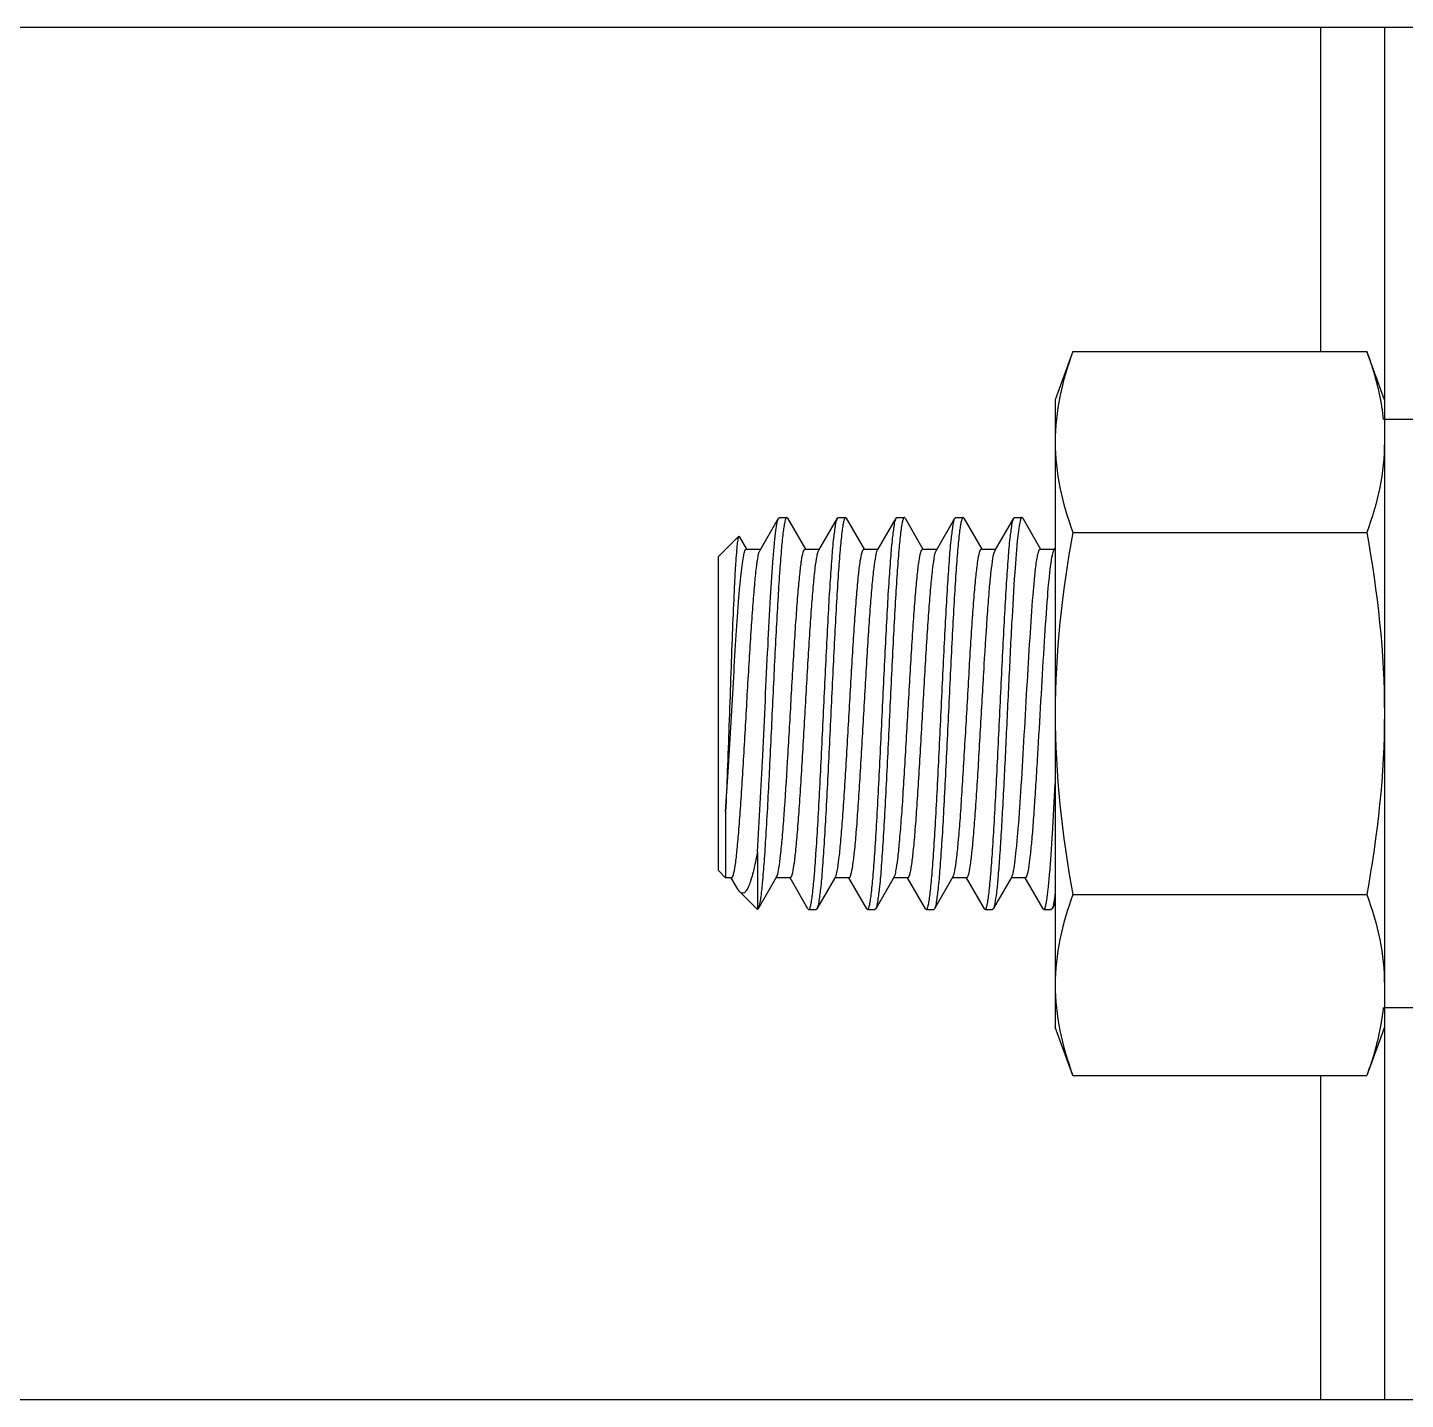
# Model space of a CAD drawing. Extents: x -409572 to -157272, y 600795 to 878326.
# Drawn here: x -391504.3 to -391327.4, y 801119.4 to 801295.6 of the extents above; entities that cross this region are included whole.
import ezdxf

# ---------------------------------------------------------------- set-up
doc = ezdxf.new("R2010")
doc.units = 0
doc.header["$LTSCALE"] = 1000
doc.header["$MEASUREMENT"] = 0
doc.layers.get('0').update_dxf_attribs({"linetype": 'CONTINUOUS'})

msp = doc.modelspace()

# ---------------------------------------------------------------- linework, layer by layer
at = {"linetype": 'CONTINUOUS'}
for p, q in [((-391309.92, 801295.6), (-391525.45, 801295.6)), ((-391338.28, 801295.6), (-391338.28, 801254)), ((-391330.06, 801295.6), (-391330.06, 801119.4)), ((-391370.08, 801254), (-391372.34, 801247.77)), ((-391370.08, 801254), (-391332.33, 801254)), ((-391330.06, 801247.77), (-391332.33, 801254)), ((-391372.34, 801247.77), (-391372.34, 801167.23)), ((-391309.92, 801245.26), (-391330.06, 801245.26)), ((-391410.25, 801228.49), (-391407.87, 801232.59)), ((-391407.87, 801232.59), (-391407.77, 801232.67)), ((-391407.77, 801232.67), (-391406.83, 801232.67)), ((-391407.77, 801232.67), (-391406.83, 801232.67)), ((-391406.83, 801232.67), (-391406.84, 801232.67)), ((-391406.73, 801232.59), (-391406.83, 801232.67)), ((-391406.73, 801232.59), (-391404.43, 801228.62)), ((-391402.7, 801228.49), (-391400.32, 801232.59)), ((-391400.32, 801232.59), (-391400.22, 801232.67)), ((-391400.22, 801232.67), (-391399.28, 801232.67)), ((-391400.22, 801232.67), (-391399.28, 801232.67)), ((-391399.28, 801232.67), (-391399.29, 801232.67)), ((-391399.18, 801232.59), (-391399.28, 801232.67)), ((-391399.18, 801232.59), (-391396.88, 801228.62)), ((-391395.15, 801228.49), (-391392.77, 801232.59)), ((-391392.77, 801232.59), (-391392.67, 801232.67)), ((-391392.67, 801232.67), (-391391.72, 801232.67)), ((-391392.67, 801232.67), (-391391.72, 801232.67)), ((-391391.72, 801232.67), (-391391.74, 801232.67)), ((-391391.63, 801232.59), (-391391.72, 801232.67)), ((-391391.63, 801232.59), (-391389.33, 801228.62)), ((-391387.6, 801228.49), (-391385.22, 801232.59)), ((-391385.22, 801232.59), (-391385.12, 801232.67)), ((-391385.12, 801232.67), (-391384.17, 801232.67)), ((-391385.12, 801232.67), (-391384.17, 801232.67)), ((-391384.17, 801232.67), (-391384.19, 801232.67)), ((-391384.07, 801232.59), (-391384.17, 801232.67)), ((-391384.07, 801232.59), (-391381.78, 801228.62)), ((-391380.05, 801228.49), (-391377.67, 801232.59)), ((-391377.67, 801232.59), (-391377.57, 801232.67)), ((-391377.57, 801232.67), (-391376.62, 801232.67)), ((-391377.57, 801232.67), (-391376.62, 801232.67)), ((-391376.52, 801232.59), (-391376.62, 801232.67)), ((-391376.52, 801232.59), (-391374.22, 801228.62)), ((-391415.64, 801227.64), (-391413, 801230.28)), ((-391412.93, 801230.25), (-391413, 801230.28)), ((-391412.93, 801230.25), (-391411.98, 801228.62)), ((-391370.08, 801230.75), (-391332.33, 801230.75)), ((-391415.64, 801227.64), (-391415.64, 801187.36)), ((-391412.02, 801228.59), (-391410.2, 801228.59)), ((-391404.47, 801228.59), (-391402.64, 801228.59)), ((-391396.92, 801228.59), (-391395.09, 801228.59)), ((-391389.37, 801228.59), (-391387.54, 801228.59)), ((-391381.82, 801228.59), (-391379.99, 801228.59)), ((-391380.11, 801228.36), (-391380.05, 801228.49)), ((-391374.27, 801228.59), (-391372.44, 801228.59)), ((-391372.5, 801228.49), (-391372.34, 801228.76)), ((-391414.68, 801194.91), (-391414.68, 801186.41)), ((-391410.6, 801189.72), (-391410.6, 801182.33)), ((-391415.64, 801187.36), (-391414.68, 801186.41)), ((-391413.91, 801186.41), (-391414.68, 801186.41)), ((-391413.11, 801184.93), (-391413.96, 801186.38)), ((-391408.13, 801186.51), (-391410.5, 801182.42)), ((-391406.36, 801186.41), (-391408.19, 801186.41)), ((-391408.13, 801186.51), (-391408.06, 801186.66)), ((-391404.1, 801182.42), (-391406.4, 801186.38)), ((-391400.58, 801186.51), (-391402.95, 801182.42)), ((-391398.81, 801186.41), (-391400.64, 801186.41)), ((-391396.54, 801182.42), (-391398.85, 801186.38)), ((-391393.03, 801186.51), (-391395.4, 801182.42)), ((-391391.26, 801186.41), (-391393.09, 801186.41)), ((-391388.99, 801182.42), (-391391.3, 801186.38)), ((-391385.48, 801186.51), (-391387.85, 801182.42)), ((-391383.71, 801186.41), (-391385.54, 801186.41)), ((-391381.44, 801182.42), (-391383.75, 801186.38)), ((-391377.93, 801186.51), (-391380.3, 801182.42)), ((-391376.16, 801186.41), (-391377.98, 801186.41)), ((-391373.89, 801182.42), (-391376.2, 801186.38)), ((-391412.85, 801184.58), (-391413.11, 801184.93)), ((-391412.85, 801184.58), (-391410.6, 801182.33)), ((-391370.08, 801184.25), (-391332.33, 801184.25)), ((-391410.5, 801182.42), (-391410.6, 801182.33)), ((-391404.1, 801182.42), (-391404, 801182.33)), ((-391404, 801182.33), (-391403.05, 801182.33)), ((-391404, 801182.33), (-391403.05, 801182.33)), ((-391404, 801182.33), (-391403.98, 801182.33)), ((-391402.95, 801182.42), (-391403.05, 801182.33)), ((-391396.54, 801182.42), (-391396.45, 801182.33)), ((-391396.45, 801182.33), (-391395.5, 801182.33)), ((-391396.45, 801182.33), (-391395.5, 801182.33)), ((-391396.45, 801182.33), (-391396.43, 801182.33)), ((-391395.4, 801182.42), (-391395.5, 801182.33)), ((-391388.99, 801182.42), (-391388.89, 801182.33)), ((-391388.89, 801182.33), (-391387.95, 801182.33)), ((-391388.89, 801182.33), (-391387.95, 801182.33)), ((-391388.89, 801182.33), (-391388.88, 801182.33)), ((-391387.85, 801182.42), (-391387.95, 801182.33)), ((-391381.44, 801182.42), (-391381.34, 801182.33)), ((-391381.34, 801182.33), (-391380.4, 801182.33)), ((-391381.34, 801182.33), (-391380.4, 801182.33)), ((-391381.34, 801182.33), (-391381.33, 801182.33)), ((-391380.3, 801182.42), (-391380.4, 801182.33)), ((-391373.89, 801182.42), (-391373.79, 801182.33)), ((-391373.79, 801182.33), (-391372.85, 801182.33)), ((-391373.79, 801182.33), (-391372.85, 801182.33)), ((-391373.79, 801182.33), (-391373.78, 801182.33)), ((-391372.75, 801182.42), (-391372.85, 801182.33)), ((-391372.34, 801183.11), (-391372.75, 801182.42)), ((-391330.06, 801169.75), (-391309.92, 801169.75)), ((-391370.08, 801161), (-391372.34, 801167.23)), ((-391330.06, 801167.23), (-391332.33, 801161)), ((-391370.08, 801161), (-391332.33, 801161)), ((-391338.28, 801161), (-391338.28, 801119.4)), ((-391525.45, 801119.4), (-391309.92, 801119.4))]:
    msp.add_line(p, q, dxfattribs=at)
for points, knots in [([(-391370.08, 801254), (-391370.76, 801252.12), (-391371.91, 801248.31), (-391372.34, 801244.33), (-391372.34, 801242.38)], [0, 0, 0, 0, 0.506411, 1, 1, 1, 1]), ([(-391332.33, 801254), (-391332.06, 801253.28), (-391331.1, 801250.43), (-391330.43, 801247.47), (-391330.2, 801245.24)], [0, 0, 0, 0, 0.25454, 1, 1, 1, 1]), ([(-391372.34, 801242.38), (-391372.34, 801240.42), (-391371.91, 801236.45), (-391370.76, 801232.64), (-391370.08, 801230.75)], [0, 0, 0, 0, 0.493589, 1, 1, 1, 1]), ([(-391330.06, 801242.38), (-391330.06, 801240.42), (-391330.49, 801236.45), (-391331.64, 801232.64), (-391332.33, 801230.75)], [0, 0, 0, 0, 0.493589, 1, 1, 1, 1]), ([(-391410.6, 801189.72), (-391410.32, 801193.85), (-391410, 801200.35), (-391409.58, 801209.17), (-391409.25, 801215.95), (-391408.93, 801222.06), (-391408.65, 801226.5), (-391408.4, 801229.34), (-391408.25, 801230.85), (-391408.08, 801231.88), (-391407.97, 801232.42), (-391407.87, 801232.59)], [0, 0, 0, 0, 0.288558, 0.45413, 0.616509, 0.762715, 0.881069, 0.926757, 0.962188, 0.986703, 1, 1, 1, 1]), ([(-391406.84, 801232.67), (-391406.9, 801232.66), (-391406.99, 801232.47), (-391407.08, 801232.13), (-391407.19, 801231.57), (-391407.35, 801230.44), (-391407.53, 801228.53), (-391407.75, 801225.74), (-391407.96, 801222.33), (-391408.18, 801218.42), (-391408.4, 801214.14), (-391408.69, 801208.12), (-391409.03, 801200.8), (-391409.39, 801193.86), (-391409.7, 801189.06), (-391409.91, 801186.31), (-391410.12, 801184.27), (-391410.27, 801183.17), (-391410.38, 801182.75)], [0, 0, 0, 0, 0.003459, 0.010697, 0.021985, 0.037294, 0.07952, 0.136044, 0.204986, 0.284036, 0.370529, 0.46155, 0.644849, 0.809404, 0.877597, 0.933236, 0.974471, 1, 1, 1, 1]), ([(-391403.98, 801182.33), (-391403.92, 801182.35), (-391403.83, 801182.55), (-391403.73, 801182.9), (-391403.62, 801183.51), (-391403.46, 801184.71), (-391403.27, 801186.74), (-391403.05, 801189.71), (-391402.82, 801193.32), (-391402.6, 801197.44), (-391402.38, 801201.93), (-391402.15, 801206.62), (-391401.93, 801211.34), (-391401.7, 801215.92), (-391401.48, 801220.2), (-391401.26, 801224.02), (-391401.03, 801227.24), (-391400.83, 801229.76), (-391400.59, 801231.44), (-391400.47, 801232.33), (-391400.32, 801232.59)], [0, 0, 0, 0, 0.003604, 0.011244, 0.023189, 0.039398, 0.084082, 0.143773, 0.216344, 0.299191, 0.389329, 0.483504, 0.578314, 0.670341, 0.756264, 0.832984, 0.897741, 0.948218, 0.982646, 1, 1, 1, 1]), ([(-391399.29, 801232.67), (-391399.35, 801232.66), (-391399.44, 801232.45), (-391399.54, 801232.1), (-391399.65, 801231.49), (-391399.81, 801230.29), (-391400.01, 801228.26), (-391400.23, 801225.3), (-391400.45, 801221.68), (-391400.67, 801217.56), (-391400.9, 801213.07), (-391401.12, 801208.38), (-391401.35, 801203.66), (-391401.57, 801199.08), (-391401.8, 801194.8), (-391402.02, 801190.98), (-391402.24, 801187.77), (-391402.44, 801185.24), (-391402.68, 801183.56), (-391402.81, 801182.67), (-391402.95, 801182.42)], [0, 0, 0, 0, 0.00361, 0.011255, 0.023204, 0.039415, 0.084097, 0.143782, 0.216344, 0.299179, 0.3893, 0.483457, 0.578255, 0.670276, 0.756195, 0.832914, 0.897677, 0.94817, 0.982621, 1, 1, 1, 1]), ([(-391396.43, 801182.33), (-391396.37, 801182.35), (-391396.28, 801182.55), (-391396.18, 801182.9), (-391396.07, 801183.51), (-391395.91, 801184.71), (-391395.71, 801186.74), (-391395.49, 801189.71), (-391395.27, 801193.32), (-391395.05, 801197.44), (-391394.82, 801201.93), (-391394.6, 801206.62), (-391394.38, 801211.34), (-391394.15, 801215.92), (-391393.93, 801220.2), (-391393.71, 801224.02), (-391393.48, 801227.24), (-391393.28, 801229.76), (-391393.04, 801231.44), (-391392.92, 801232.33), (-391392.77, 801232.59)], [0, 0, 0, 0, 0.003605, 0.011246, 0.023192, 0.039401, 0.084087, 0.143779, 0.216351, 0.299198, 0.389337, 0.483511, 0.57832, 0.670346, 0.756268, 0.832988, 0.897743, 0.948218, 0.982646, 1, 1, 1, 1]), ([(-391391.74, 801232.67), (-391391.8, 801232.66), (-391391.89, 801232.45), (-391391.99, 801232.1), (-391392.1, 801231.49), (-391392.26, 801230.29), (-391392.46, 801228.26), (-391392.68, 801225.3), (-391392.9, 801221.68), (-391393.12, 801217.56), (-391393.35, 801213.07), (-391393.57, 801208.38), (-391393.8, 801203.66), (-391394.02, 801199.08), (-391394.24, 801194.8), (-391394.47, 801190.98), (-391394.69, 801187.77), (-391394.89, 801185.24), (-391395.13, 801183.56), (-391395.25, 801182.67), (-391395.4, 801182.42)], [0, 0, 0, 0, 0.00361, 0.011255, 0.023204, 0.039415, 0.084097, 0.143781, 0.216343, 0.299178, 0.389299, 0.483456, 0.578254, 0.670275, 0.756194, 0.832913, 0.897677, 0.94817, 0.982621, 1, 1, 1, 1]), ([(-391388.88, 801182.33), (-391388.82, 801182.35), (-391388.73, 801182.55), (-391388.63, 801182.9), (-391388.52, 801183.51), (-391388.36, 801184.71), (-391388.16, 801186.74), (-391387.94, 801189.71), (-391387.72, 801193.32), (-391387.5, 801197.44), (-391387.27, 801201.93), (-391387.05, 801206.62), (-391386.82, 801211.34), (-391386.6, 801215.92), (-391386.38, 801220.2), (-391386.15, 801224.02), (-391385.93, 801227.24), (-391385.73, 801229.76), (-391385.49, 801231.44), (-391385.36, 801232.33), (-391385.22, 801232.59)], [0, 0, 0, 0, 0.003605, 0.011246, 0.023192, 0.039402, 0.084089, 0.143781, 0.216352, 0.2992, 0.389339, 0.483513, 0.578322, 0.670347, 0.756269, 0.832988, 0.897743, 0.948219, 0.982646, 1, 1, 1, 1]), ([(-391384.19, 801232.67), (-391384.25, 801232.66), (-391384.34, 801232.45), (-391384.44, 801232.1), (-391384.55, 801231.49), (-391384.71, 801230.29), (-391384.91, 801228.26), (-391385.12, 801225.3), (-391385.35, 801221.68), (-391385.57, 801217.56), (-391385.79, 801213.07), (-391386.02, 801208.38), (-391386.24, 801203.66), (-391386.47, 801199.08), (-391386.69, 801194.8), (-391386.91, 801190.98), (-391387.14, 801187.77), (-391387.34, 801185.24), (-391387.58, 801183.56), (-391387.7, 801182.67), (-391387.85, 801182.42)], [0, 0, 0, 0, 0.00361, 0.011255, 0.023204, 0.039415, 0.084096, 0.143781, 0.216343, 0.299178, 0.389299, 0.483455, 0.578253, 0.670274, 0.756194, 0.832913, 0.897676, 0.948169, 0.98262, 1, 1, 1, 1]), ([(-391381.33, 801182.33), (-391381.27, 801182.35), (-391381.18, 801182.55), (-391381.08, 801182.9), (-391380.97, 801183.51), (-391380.81, 801184.71), (-391380.61, 801186.74), (-391380.39, 801189.71), (-391380.17, 801193.32), (-391379.95, 801197.44), (-391379.72, 801201.93), (-391379.5, 801206.62), (-391379.27, 801211.34), (-391379.05, 801215.92), (-391378.82, 801220.2), (-391378.6, 801224.02), (-391378.38, 801227.24), (-391378.18, 801229.76), (-391377.94, 801231.44), (-391377.81, 801232.33), (-391377.67, 801232.59)], [0, 0, 0, 0, 0.003605, 0.011246, 0.023193, 0.039403, 0.08409, 0.143783, 0.216354, 0.299202, 0.389341, 0.483515, 0.578323, 0.670348, 0.75627, 0.832989, 0.897744, 0.948219, 0.982646, 1, 1, 1, 1]), ([(-391376.8, 801232.4), (-391376.88, 801232.14), (-391377.01, 801231.43), (-391377.1, 801230.71), (-391377.15, 801230.27)], [0, 0, 0, 0, 0.381853, 1, 1, 1, 1]), ([(-391376.62, 801232.67), (-391376.64, 801232.67), (-391376.74, 801232.62), (-391376.77, 801232.49), (-391376.8, 801232.4)], [0, 0, 0, 0, 0.141686, 1, 1, 1, 1]), ([(-391413, 801230.28), (-391413.07, 801230.2), (-391413.11, 801229.82), (-391413.23, 801229.14), (-391413.31, 801228.04), (-391413.42, 801226.59), (-391413.52, 801224.79), (-391413.66, 801221.8), (-391413.84, 801217.51), (-391414.04, 801211.9), (-391414.24, 801206.02), (-391414.45, 801200.33), (-391414.6, 801196.64), (-391414.68, 801194.91)], [0, 0, 0, 0, 0.009173, 0.029347, 0.060391, 0.101835, 0.152988, 0.212953, 0.354877, 0.517215, 0.687692, 0.853036, 1, 1, 1, 1]), ([(-391377.15, 801230.27), (-391377.33, 801228.72), (-391377.6, 801224.98), (-391377.97, 801218.63), (-391378.34, 801211.09), (-391378.71, 801203.18), (-391379.03, 801196.73), (-391379.3, 801192.01), (-391379.49, 801189.03), (-391379.69, 801186.55), (-391379.86, 801184.61), (-391380.06, 801183.31), (-391380.18, 801182.62), (-391380.3, 801182.42)], [0, 0, 0, 0, 0.097413, 0.234815, 0.397699, 0.568819, 0.73005, 0.801523, 0.864307, 0.916739, 0.957442, 0.985378, 1, 1, 1, 1]), ([(-391414.68, 801194.91), (-391414.56, 801196.61), (-391414.33, 801200.19), (-391414.01, 801205.71), (-391413.69, 801211.37), (-391413.37, 801216.73), (-391413.1, 801220.83), (-391412.87, 801223.65), (-391412.7, 801225.35), (-391412.55, 801226.68), (-391412.38, 801227.7), (-391412.26, 801228.24), (-391412.11, 801228.59), (-391412.02, 801228.59)], [0, 0, 0, 0, 0.150782, 0.318318, 0.489969, 0.652746, 0.794352, 0.853795, 0.904124, 0.94441, 0.973938, 0.992299, 1, 1, 1, 1]), ([(-391413.91, 801186.41), (-391413.86, 801186.41), (-391413.75, 801186.56), (-391413.6, 801187.04), (-391413.4, 801188.16), (-391413.2, 801189.96), (-391412.97, 801192.41), (-391412.75, 801195.4), (-391412.53, 801198.82), (-391412.31, 801202.56), (-391412.01, 801207.78), (-391411.72, 801212.95), (-391411.41, 801217.89), (-391411.19, 801221.12), (-391410.96, 801223.85), (-391410.76, 801226.01), (-391410.53, 801227.48), (-391410.39, 801228.26), (-391410.25, 801228.49)], [0, 0, 0, 0, 0.003516, 0.010772, 0.037949, 0.081609, 0.140308, 0.211978, 0.294061, 0.383613, 0.477416, 0.664254, 0.750571, 0.827952, 0.893624, 0.945254, 0.981055, 1, 1, 1, 1]), ([(-391408.06, 801186.66), (-391407.95, 801186.97), (-391407.79, 801187.85), (-391407.58, 801189.49), (-391407.37, 801191.76), (-391407.05, 801195.78), (-391406.69, 801201.64), (-391406.34, 801207.83), (-391406.05, 801212.95), (-391405.83, 801216.59), (-391405.61, 801219.91), (-391405.39, 801222.8), (-391405.18, 801225.17), (-391404.97, 801226.91), (-391404.78, 801227.98), (-391404.63, 801228.45), (-391404.52, 801228.59), (-391404.47, 801228.59)], [0, 0, 0, 0, 0.023549, 0.063214, 0.117783, 0.185416, 0.35021, 0.535036, 0.627046, 0.714525, 0.794449, 0.864058, 0.92096, 0.96323, 0.989531, 0.996563, 1, 1, 1, 1]), ([(-391406.36, 801186.41), (-391406.31, 801186.41), (-391406.2, 801186.56), (-391406.05, 801187.04), (-391405.85, 801188.16), (-391405.65, 801189.96), (-391405.42, 801192.41), (-391405.2, 801195.4), (-391404.98, 801198.82), (-391404.76, 801202.56), (-391404.46, 801207.78), (-391404.16, 801212.95), (-391403.86, 801217.89), (-391403.64, 801221.12), (-391403.41, 801223.85), (-391403.21, 801226.01), (-391402.98, 801227.48), (-391402.84, 801228.26), (-391402.7, 801228.49)], [0, 0, 0, 0, 0.003516, 0.010771, 0.037949, 0.081609, 0.140308, 0.211978, 0.294061, 0.383613, 0.477416, 0.664254, 0.750572, 0.827952, 0.893624, 0.945254, 0.981055, 1, 1, 1, 1]), ([(-391400.58, 801186.51), (-391400.44, 801186.74), (-391400.3, 801187.52), (-391400.08, 801188.99), (-391399.87, 801191.15), (-391399.65, 801193.89), (-391399.42, 801197.12), (-391399.12, 801202.06), (-391398.83, 801207.23), (-391398.53, 801212.44), (-391398.3, 801216.18), (-391398.08, 801219.61), (-391397.86, 801222.59), (-391397.64, 801225.05), (-391397.43, 801226.85), (-391397.23, 801227.96), (-391397.08, 801228.45), (-391396.97, 801228.59), (-391396.92, 801228.59)], [0, 0, 0, 0, 0.018976, 0.054803, 0.106453, 0.172139, 0.249526, 0.335844, 0.522668, 0.616459, 0.705997, 0.788066, 0.859722, 0.918409, 0.962059, 0.989231, 0.996484, 1, 1, 1, 1]), ([(-391398.81, 801186.41), (-391398.76, 801186.41), (-391398.65, 801186.56), (-391398.5, 801187.04), (-391398.3, 801188.16), (-391398.09, 801189.96), (-391397.87, 801192.41), (-391397.65, 801195.4), (-391397.43, 801198.82), (-391397.2, 801202.56), (-391396.91, 801207.78), (-391396.61, 801212.95), (-391396.31, 801217.89), (-391396.09, 801221.12), (-391395.86, 801223.85), (-391395.65, 801226.01), (-391395.43, 801227.48), (-391395.29, 801228.26), (-391395.15, 801228.49)], [0, 0, 0, 0, 0.003517, 0.010771, 0.037949, 0.081609, 0.140308, 0.211979, 0.294062, 0.383613, 0.477416, 0.664254, 0.750571, 0.827951, 0.893623, 0.945253, 0.981055, 1, 1, 1, 1]), ([(-391393.03, 801186.51), (-391392.89, 801186.74), (-391392.75, 801187.52), (-391392.52, 801188.99), (-391392.32, 801191.15), (-391392.09, 801193.89), (-391391.87, 801197.12), (-391391.57, 801202.06), (-391391.27, 801207.23), (-391390.98, 801212.44), (-391390.75, 801216.18), (-391390.53, 801219.61), (-391390.31, 801222.59), (-391390.09, 801225.05), (-391389.88, 801226.85), (-391389.68, 801227.96), (-391389.53, 801228.45), (-391389.42, 801228.59), (-391389.37, 801228.59)], [0, 0, 0, 0, 0.018976, 0.054803, 0.106454, 0.17214, 0.249527, 0.335846, 0.52267, 0.61646, 0.705997, 0.788065, 0.859721, 0.918408, 0.962058, 0.98923, 0.996485, 1, 1, 1, 1]), ([(-391391.26, 801186.41), (-391391.21, 801186.41), (-391391.1, 801186.56), (-391390.95, 801187.04), (-391390.75, 801188.16), (-391390.54, 801189.96), (-391390.32, 801192.41), (-391390.1, 801195.4), (-391389.88, 801198.82), (-391389.65, 801202.56), (-391389.35, 801207.78), (-391389.06, 801212.95), (-391388.76, 801217.89), (-391388.53, 801221.12), (-391388.31, 801223.85), (-391388.1, 801226.01), (-391387.87, 801227.48), (-391387.74, 801228.26), (-391387.6, 801228.49)], [0, 0, 0, 0, 0.003514, 0.010772, 0.03795, 0.08161, 0.140308, 0.211978, 0.294061, 0.383612, 0.477415, 0.664253, 0.750571, 0.827952, 0.893624, 0.945254, 0.981055, 1, 1, 1, 1]), ([(-391385.48, 801186.51), (-391385.34, 801186.74), (-391385.2, 801187.52), (-391384.97, 801188.99), (-391384.77, 801191.15), (-391384.54, 801193.89), (-391384.32, 801197.12), (-391384.02, 801202.06), (-391383.72, 801207.23), (-391383.42, 801212.44), (-391383.2, 801216.18), (-391382.98, 801219.61), (-391382.76, 801222.59), (-391382.53, 801225.05), (-391382.33, 801226.85), (-391382.13, 801227.96), (-391381.98, 801228.45), (-391381.87, 801228.59), (-391381.82, 801228.59)], [0, 0, 0, 0, 0.018976, 0.054803, 0.106453, 0.172139, 0.249526, 0.335844, 0.522668, 0.61646, 0.705997, 0.788066, 0.859722, 0.918409, 0.962059, 0.989231, 0.996485, 1, 1, 1, 1]), ([(-391383.71, 801186.41), (-391383.66, 801186.41), (-391383.55, 801186.55), (-391383.4, 801187.02), (-391383.21, 801188.1), (-391383, 801189.84), (-391382.79, 801192.22), (-391382.57, 801195.13), (-391382.35, 801198.46), (-391382.13, 801202.11), (-391381.83, 801207.24), (-391381.48, 801213.45), (-391381.12, 801219.3), (-391380.81, 801223.32), (-391380.6, 801225.57), (-391380.38, 801227.19), (-391380.23, 801228.06), (-391380.11, 801228.36)], [0, 0, 0, 0, 0.003447, 0.010504, 0.036907, 0.07934, 0.136454, 0.206305, 0.286482, 0.374206, 0.466428, 0.651492, 0.816161, 0.883565, 0.937789, 0.976999, 1, 1, 1, 1]), ([(-391374.8, 801226.58), (-391374.76, 801226.87), (-391374.69, 801227.37), (-391374.55, 801228.02), (-391374.46, 801228.38), (-391374.33, 801228.59), (-391374.27, 801228.59)], [0, 0, 0, 0, 0.417027, 0.722093, 0.91306, 1, 1, 1, 1]), ([(-391372.91, 801226.58), (-391372.85, 801227), (-391372.75, 801227.64), (-391372.61, 801228.29), (-391372.5, 801228.49)], [0, 0, 0, 0, 0.64784, 1, 1, 1, 1]), ([(-391377.93, 801186.51), (-391377.82, 801186.7), (-391377.69, 801187.3), (-391377.5, 801188.43), (-391377.32, 801190.09), (-391377.04, 801193.14), (-391376.72, 801197.81), (-391376.35, 801204.04), (-391375.98, 801210.63), (-391375.61, 801216.9), (-391375.25, 801222.18), (-391374.97, 801225.3), (-391374.8, 801226.58)], [0, 0, 0, 0, 0.015991, 0.045014, 0.086536, 0.139531, 0.27419, 0.434995, 0.605144, 0.76684, 0.903184, 1, 1, 1, 1]), ([(-391376.16, 801186.41), (-391376.11, 801186.41), (-391376.02, 801186.52), (-391375.88, 801186.91), (-391375.7, 801187.79), (-391375.52, 801189.23), (-391375.32, 801191.19), (-391375.13, 801193.62), (-391374.93, 801196.44), (-391374.73, 801199.58), (-391374.46, 801204.12), (-391374.13, 801209.88), (-391373.75, 801216.43), (-391373.37, 801221.97), (-391373.09, 801225.24), (-391372.91, 801226.58)], [0, 0, 0, 0, 0.003125, 0.009234, 0.031868, 0.068302, 0.117635, 0.178513, 0.24923, 0.32779, 0.411973, 0.587575, 0.756267, 0.899071, 1, 1, 1, 1]), ([(-391373.78, 801182.33), (-391373.74, 801182.34), (-391373.66, 801182.46), (-391373.53, 801182.85), (-391373.38, 801183.71), (-391373.22, 801185.1), (-391373.04, 801187), (-391372.87, 801189.35), (-391372.62, 801193.24), (-391372.45, 801196.34), (-391372.34, 801198.51)], [0, 0, 0, 0, 0.007842, 0.023029, 0.077823, 0.164939, 0.282689, 0.428541, 0.599299, 1, 1, 1, 1]), ([(-391410.6, 801189.72), (-391410.76, 801188.85), (-391411, 801187.65), (-391411.39, 801186.19), (-391411.66, 801185.41), (-391411.94, 801184.85), (-391412.21, 801184.48), (-391412.58, 801184.36), (-391412.77, 801184.5), (-391412.85, 801184.58)], [0, 0, 0, 0, 0.427991, 0.594855, 0.728399, 0.828419, 0.897176, 0.945337, 1, 1, 1, 1]), ([(-391372.34, 801184.5), (-391372.4, 801184.04), (-391372.51, 801183.35), (-391372.63, 801182.63), (-391372.75, 801182.42)], [0, 0, 0, 0, 0.657878, 1, 1, 1, 1]), ([(-391370.08, 801184.25), (-391370.76, 801182.36), (-391371.91, 801178.55), (-391372.34, 801174.58), (-391372.34, 801172.62)], [0, 0, 0, 0, 0.506411, 1, 1, 1, 1]), ([(-391332.33, 801184.25), (-391331.64, 801182.36), (-391330.49, 801178.55), (-391330.06, 801174.58), (-391330.06, 801172.62)], [0, 0, 0, 0, 0.506411, 1, 1, 1, 1]), ([(-391410.38, 801182.75), (-391410.39, 801182.72), (-391410.42, 801182.6), (-391410.46, 801182.49), (-391410.5, 801182.42)], [0, 0, 0, 0, 0.313034, 1, 1, 1, 1]), ([(-391372.34, 801172.62), (-391372.34, 801170.67), (-391371.91, 801166.7), (-391370.76, 801162.88), (-391370.08, 801161)], [0, 0, 0, 0, 0.493589, 1, 1, 1, 1]), ([(-391330.2, 801169.76), (-391330.28, 801169.03), (-391330.7, 801166.04), (-391331.55, 801163.13), (-391332.33, 801161)], [0, 0, 0, 0, 0.246329, 1, 1, 1, 1])]:
    msp.add_open_spline(points, degree=3, knots=knots, dxfattribs=at)
for points in [[(-391370.08, 801230.75), (-391371.47, 801223.09), (-391372.34, 801215.29), (-391372.34, 801207.5)], [(-391332.33, 801230.75), (-391330.93, 801223.09), (-391330.06, 801215.29), (-391330.06, 801207.5)], [(-391372.34, 801207.5), (-391372.34, 801199.71), (-391371.47, 801191.91), (-391370.08, 801184.25)], [(-391330.06, 801207.5), (-391330.06, 801199.71), (-391330.93, 801191.91), (-391332.33, 801184.25)]]:
    msp.add_open_spline(points, degree=3, dxfattribs=at)

doc.saveas('drawing.dxf')
